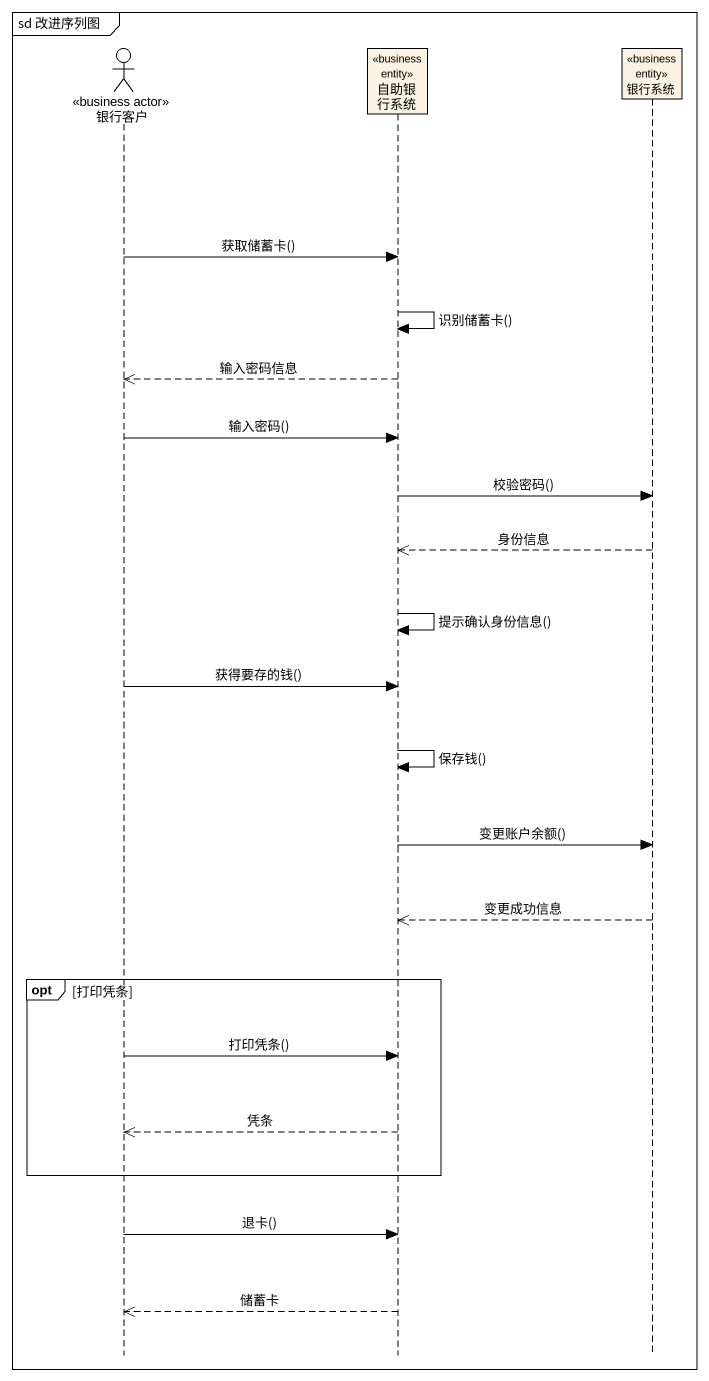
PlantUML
@startuml
mainframe sd 改进序列图
hide footbox
actor 银行客户 <<business actor>>
participant 自助银行系统 <<business entity>>
participant 银行系统 <<business entity>>

银行客户 -> 自助银行系统 : 获取储蓄卡()
自助银行系统 -> 自助银行系统 : 识别储蓄卡()
自助银行系统 -->> 银行客户 : 输入密码信息
银行客户 -> 自助银行系统 : 输入密码()
自助银行系统 -> 银行系统 : 校验密码()
银行系统 -->> 自助银行系统 : 身份信息
自助银行系统 -> 自助银行系统 : 提示确认身份信息()
银行客户 -> 自助银行系统 : 获得要存的钱()
自助银行系统 -> 自助银行系统 : 保存钱()
自助银行系统 -> 银行系统 : 变更账户余额()
银行系统 -->> 自助银行系统 : 变更成功信息
opt 打印凭条
  银行客户 -> 自助银行系统 : 打印凭条()
  自助银行系统 -->> 银行客户 : 凭条
end
银行客户 -> 自助银行系统 : 退卡()
自助银行系统 -->> 银行客户 : 储蓄卡
@enduml
